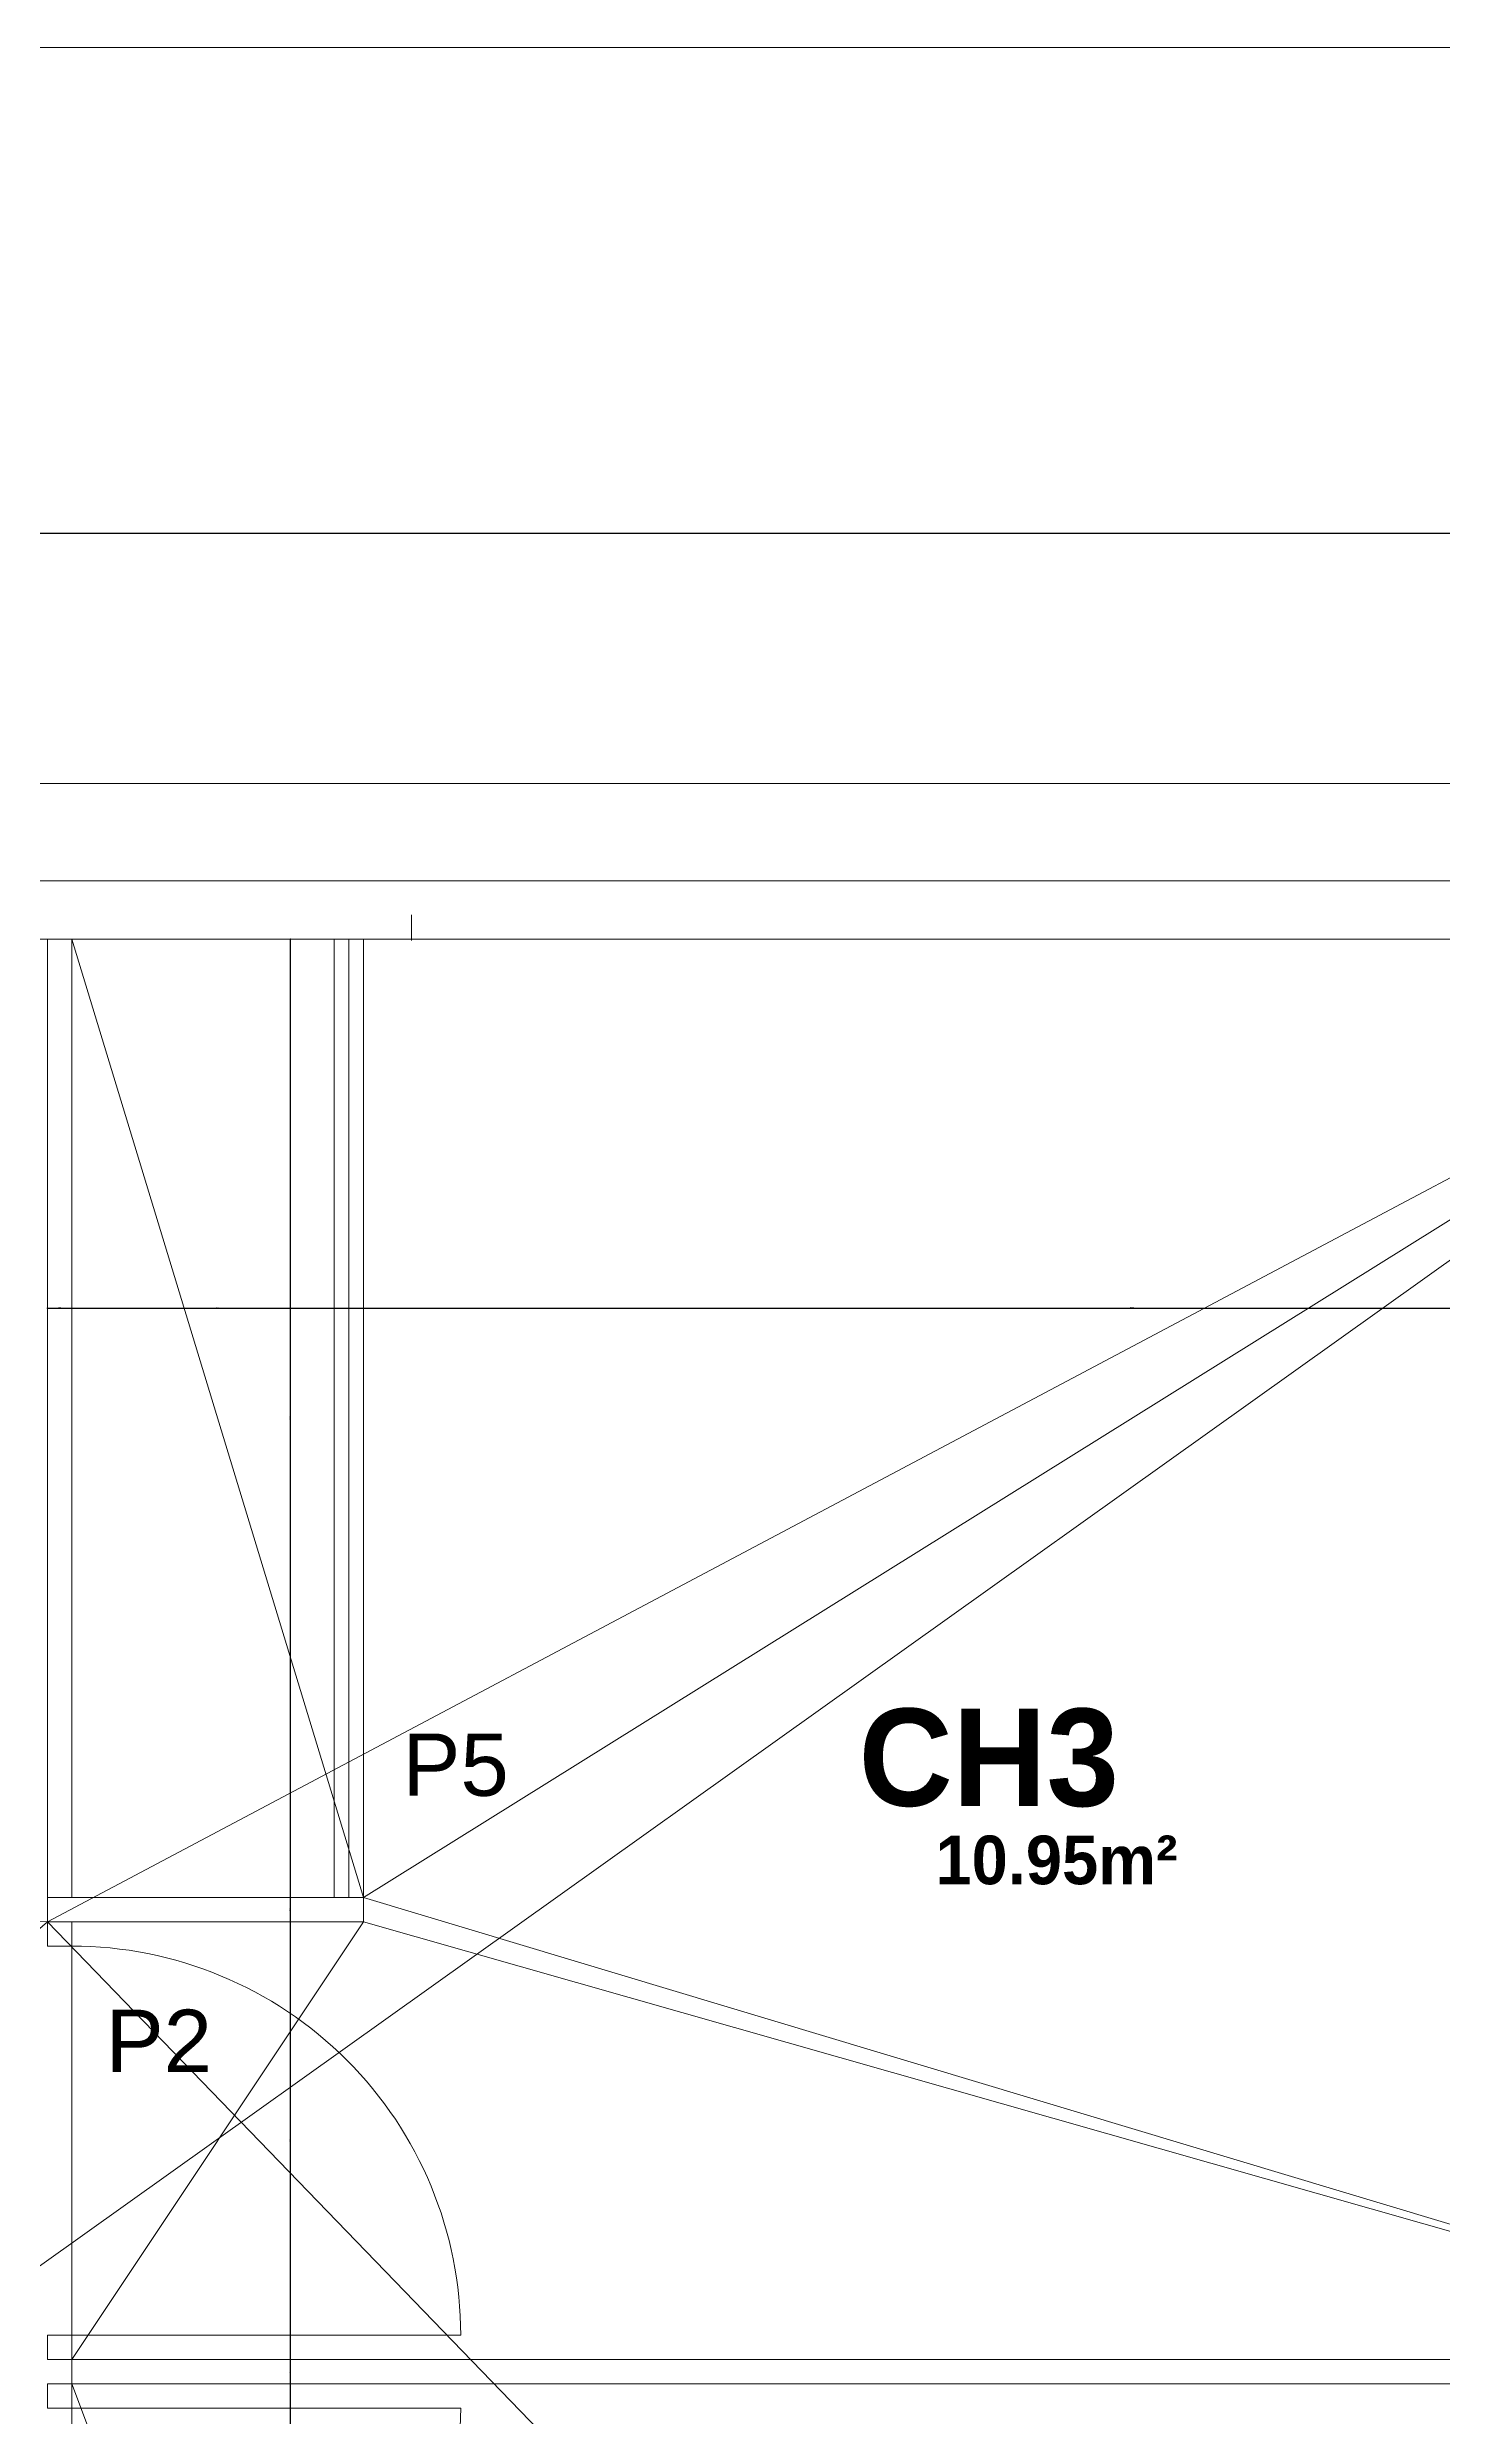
# Model space of a CAD drawing. Header units: metres. Extents: x -12536 to 12621, y -17191 to 9596.
# Drawn here: x -6926 to -6639.1, y -1748.1 to -1261 of the extents above; entities that cross this region are included whole.
import ezdxf
from ezdxf.enums import TextEntityAlignment as Align

# ---------------------------------------------------------------- set-up
doc = ezdxf.new("R2010")
doc.units = ezdxf.units.M
doc.header["$MEASUREMENT"] = 0
doc.header["$PDMODE"] = 2
doc.header["$PDSIZE"] = 0.25
doc.layers.add('Calque commun', color=7, linetype='Continuous')
doc.layers.add('Textes', color=7, linetype='Continuous')
doc.styles.add('Arial', font='arial.ttf', dxfattribs={"height": 0.128})
doc.styles.add('Century Gothic', font='GOTHICB.TTF', dxfattribs={"height": 0.4})
doc.styles.add('Century Gothic2', font='GOTHICB.TTF', dxfattribs={"height": 0.313})
doc.styles.add('Century Gothic6', font='GOTHIC.TTF', dxfattribs={"height": 0.18})
doc.dimstyles.new('DIM7', dxfattribs={"dimtxt": 0.18, "dimasz": 0.035, "dimexe": 0.05, "dimexo": 0, "dimgap": 0.05, "dimtad": 1, "dimzin": 1, "dimdsep": 46, "dimtxsty": 'Century Gothic6', "dimblk": 'ORIGIN', "dimcen": 0.09, "dimdle": 0.05, "dimadec": 0, "dimazin": 0, "dimtfac": 1, "dimtdec": 4, "dimtix": 1, "dimtofl": 0, "dimtmove": 0, "dimatfit": 3, "dimfxl": 0.05, "dimfxlon": 1, "dimfrac": 2, "dimtolj": 1, "dimtzin": 0, "dimarcsym": 2})

# ---------------------------------------------------------------- blocks, each defined once
blk = doc.blocks.new('_ORIGIN')
at = {"color": 0, "linetype": 'ByBlock', "lineweight": -2}
blk.add_line((0, 0), (-1, 0), dxfattribs=at)
blk.add_circle((0, 0), 0.5, dxfattribs=at)
blk = doc.blocks.new('*D1316')
at = {"layer": 'Calque commun', "color": 0, "linetype": 'ByBlock', "lineweight": -2, "transparency": 16777216}
for p, q in [((-7413.04, -1360.92), (-7413.04, -1360.82)), ((-7413, -1360.87), (-6513.07, -1360.87)), ((-6513.04, -1360.87), (-6513.07, -1360.87)), ((-6513.04, -1360.92), (-6513.04, -1360.82))]:
    blk.add_line(p, q, dxfattribs=at)
at = {"layer": 'Calque commun', "color": 0, "linetype": 'Continuous', "lineweight": -2, "transparency": 16777216}
blk.add_line((-6513, -1360.87), (-6512.97, -1360.87), dxfattribs=at)
at = {"layer": 'Defpoints', "color": 0, "linetype": 'Continuous', "transparency": 16777216}
for p in [(-6513.04, -1360.87), (-7413.04, -1431.71), (-6513.04, -1431.71)]:
    blk.add_point(p, dxfattribs=at)
at = {"layer": 'Calque commun', "color": 0, "linetype": 'Continuous', "lineweight": -2, "transparency": 16777216, "xscale": 0.03500000014901161, "yscale": 0.03500000014901161, "zscale": 0.03500000014901161, "rotation": 180}
for p in [(-7413.04, -1360.87), (-6513.04, -1360.87)]:
    blk.add_blockref('_ORIGIN', p, dxfattribs=at)
at = {"layer": 'Calque commun', "color": 0, "linetype": 'Continuous', "lineweight": 5, "transparency": 16777216, "insert": (-6963.04, -1360.82), "char_height": 0.18, "attachment_point": 8, "line_spacing_factor": 0.773441, "style": 'Century Gothic6'}
blk.add_mtext('\\A1;900.00', dxfattribs=at)
blk = doc.blocks.new('Block30448')
at = {"layer": 'Calque commun', "color": 7, "linetype": 'Continuous', "lineweight": 20}
blk.add_line((18.994, -10.1407), (27.994, -10.1407), dxfattribs=at)
at = {"layer": 'Calque commun', "color": 7, "linetype": 'Continuous', "lineweight": 5}
for p, q in [((19.194, -10.3407), (27.794, -10.3407)), ((19.314, -10.4607), (27.674, -10.4607))]:
    blk.add_line(p, q, dxfattribs=at)
blk = doc.blocks.new('@PRES_1_$$_1-4')
at = {"layer": 'Calque commun', "color": 5, "linetype": 'Continuous', "lineweight": 5}
blk.add_line((0.05, 0.05), (0.05, 0.85), dxfattribs=at)
at = {"layer": 'Calque commun', "color": 5, "linetype": 'Continuous', "lineweight": 5, "flags": 128}
blk.add_lwpolyline([(0.05, 0.85, -0.414214), (0.85, 0.05)], format="xyb", dxfattribs=at)
at = {"layer": 'Calque commun', "color": 5, "linetype": 'Continuous', "lineweight": 5}
mesh = blk.add_polyface(dxfattribs=at)
corners = [(0, 0), (0, 0.05), (0.05, 0.05), (0.05, 0)]
mesh.append_faces([[corners[k] for k in face] for face in [(0, 1, 2, 3)]], dxfattribs={"color": 5})
mesh = blk.add_polyface(dxfattribs=at)
corners = [(0.85, 0), (0.85, 0.05), (0.9, 0.05), (0.9, 0)]
mesh.append_faces([[corners[k] for k in face] for face in [(0, 1, 2, 3)]], dxfattribs={"color": 5})
blk = doc.blocks.new('@PRES_1_$$_1-5')
at = {"layer": 'Calque commun', "color": 0, "linetype": 'Continuous', "lineweight": 5}
blk.add_line((0, 0), (0, 0.05), dxfattribs=at)
blk = doc.blocks.new('@PRES_1_$$_1-6')
at = {"layer": 'Calque commun', "color": 0, "linetype": 'Continuous', "lineweight": 5}
blk.add_line((0, 0), (0, 0.05), dxfattribs=at)
blk = doc.blocks.new('INTER_2D_COMB2')
at = {"layer": 'Calque commun', "color": 0, "linetype": 'ByBlock', "lineweight": -2}
blk.add_blockref('@PRES_1_$$_1-4', (0, 0), dxfattribs=at)
at = {"layer": 'Calque commun', "color": 15, "linetype": 'ByBlock', "lineweight": -2}
blk.add_blockref('@PRES_1_$$_1-5', (0, 0), dxfattribs=at)
at = {"layer": 'Calque commun', "color": 15, "linetype": 'ByBlock', "lineweight": -2, "extrusion": (0, 0, -1), "xscale": -1, "yscale": -1, "zscale": -1, "rotation": 180}
blk.add_blockref('@PRES_1_$$_1-6', (-0.9, 0), dxfattribs=at)
blk = doc.blocks.new('PLACED_COMB2')
at = {"layer": 'Calque commun', "color": 0, "linetype": 'ByBlock', "lineweight": -2}
blk.add_blockref('INTER_2D_COMB2', (0, 0), dxfattribs=at)
blk = doc.blocks.new('*D1320')
at = {"layer": 'Calque commun', "color": 0, "linetype": 'ByBlock', "lineweight": -2, "transparency": 16777216}
for p, q in [((-6861.03, -1520.26), (-6861.03, -1520.16)), ((-6861, -1520.21), (-6545.07, -1520.21)), ((-6545.04, -1520.21), (-6545.07, -1520.21)), ((-6545.04, -1520.26), (-6545.04, -1520.16))]:
    blk.add_line(p, q, dxfattribs=at)
at = {"layer": 'Calque commun', "color": 0, "linetype": 'Continuous', "lineweight": -2, "transparency": 16777216}
blk.add_line((-6545, -1520.21), (-6544.97, -1520.21), dxfattribs=at)
at = {"layer": 'Defpoints', "color": 0, "linetype": 'Continuous', "transparency": 16777216}
for p in [(-6545.04, -1520.21), (-6861.03, -1544.94), (-6545.04, -1544.94)]:
    blk.add_point(p, dxfattribs=at)
at = {"layer": 'Calque commun', "color": 0, "linetype": 'Continuous', "lineweight": -2, "transparency": 16777216, "xscale": 0.03500000014901161, "yscale": 0.03500000014901161, "zscale": 0.03500000014901161, "rotation": 180}
for p in [(-6861.03, -1520.21), (-6545.04, -1520.21)]:
    blk.add_blockref('_ORIGIN', p, dxfattribs=at)
at = {"layer": 'Calque commun', "color": 0, "linetype": 'Continuous', "lineweight": 5, "transparency": 16777216, "insert": (-6703.03, -1520.16), "char_height": 0.18, "attachment_point": 8, "line_spacing_factor": 0.773441, "style": 'Century Gothic6'}
blk.add_mtext('\\A1;316.00', dxfattribs=at)
blk = doc.blocks.new('*D1321')
at = {"layer": 'Calque commun', "color": 0, "linetype": 'ByBlock', "lineweight": -2, "transparency": 16777216}
for p, q in [((-6921.03, -1520.26), (-6921.03, -1520.16)), ((-6921, -1520.21), (-6861.07, -1520.21)), ((-6861.03, -1520.21), (-6861.07, -1520.21)), ((-6861.03, -1520.26), (-6861.03, -1520.16))]:
    blk.add_line(p, q, dxfattribs=at)
at = {"layer": 'Calque commun', "color": 0, "linetype": 'Continuous', "lineweight": -2, "transparency": 16777216}
blk.add_line((-6861, -1520.21), (-6860.96, -1520.21), dxfattribs=at)
at = {"layer": 'Defpoints', "color": 0, "linetype": 'Continuous', "transparency": 16777216}
for p in [(-6861.03, -1520.21), (-6921.03, -1544.94), (-6861.03, -1544.94)]:
    blk.add_point(p, dxfattribs=at)
at = {"layer": 'Calque commun', "color": 0, "linetype": 'Continuous', "lineweight": -2, "transparency": 16777216, "xscale": 0.03500000014901161, "yscale": 0.03500000014901161, "zscale": 0.03500000014901161, "rotation": 180}
for p in [(-6921.03, -1520.21), (-6861.03, -1520.21)]:
    blk.add_blockref('_ORIGIN', p, dxfattribs=at)
at = {"layer": 'Calque commun', "color": 0, "linetype": 'Continuous', "lineweight": 5, "transparency": 16777216, "insert": (-6891.03, -1520.16), "char_height": 0.18, "attachment_point": 8, "line_spacing_factor": 0.773441, "style": 'Century Gothic6'}
blk.add_mtext('\\A1;60.00', dxfattribs=at)
blk = doc.blocks.new('*D1322')
at = {"layer": 'Calque commun', "color": 0, "linetype": 'ByBlock', "lineweight": -2, "transparency": 16777216}
for p, q in [((-6926.03, -1520.26), (-6926.03, -1520.16)), ((-6926, -1520.21), (-6921.07, -1520.21)), ((-6921.03, -1520.21), (-6921.07, -1520.21)), ((-6921.03, -1520.26), (-6921.03, -1520.16))]:
    blk.add_line(p, q, dxfattribs=at)
at = {"layer": 'Calque commun', "color": 0, "linetype": 'Continuous', "lineweight": -2, "transparency": 16777216}
blk.add_line((-6921, -1520.21), (-6920.96, -1520.21), dxfattribs=at)
at = {"layer": 'Defpoints', "color": 0, "linetype": 'Continuous', "transparency": 16777216}
for p in [(-6921.03, -1520.21), (-6926.03, -1545.35), (-6921.03, -1544.94)]:
    blk.add_point(p, dxfattribs=at)
at = {"layer": 'Calque commun', "color": 0, "linetype": 'Continuous', "lineweight": -2, "transparency": 16777216, "xscale": 0.03500000014901161, "yscale": 0.03500000014901161, "zscale": 0.03500000014901161, "rotation": 180}
for p in [(-6926.03, -1520.21), (-6921.03, -1520.21)]:
    blk.add_blockref('_ORIGIN', p, dxfattribs=at)
at = {"layer": 'Calque commun', "color": 0, "linetype": 'Continuous', "lineweight": 5, "transparency": 16777216, "insert": (-6923.53, -1520.16), "char_height": 0.18, "attachment_point": 8, "line_spacing_factor": 0.773441, "style": 'Century Gothic6'}
blk.add_mtext('\\A1;5.00', dxfattribs=at)
blk = doc.blocks.new('*D1348')
at = {"layer": 'Calque commun', "color": 0, "linetype": 'ByBlock', "lineweight": -2, "transparency": 16777216}
for p, q in [((-6876.03, -1444.35), (-6876.08, -1444.35)), ((-6876.03, -1444.35), (-6876.03, -1444.38)), ((-6876.03, -1641.31), (-6876.03, -1444.38)), ((-6876.03, -1641.34), (-6876.08, -1641.34))]:
    blk.add_line(p, q, dxfattribs=at)
at = {"layer": 'Calque commun', "color": 0, "linetype": 'Continuous', "lineweight": -2, "transparency": 16777216}
blk.add_line((-6876.03, -1444.31), (-6876.03, -1444.28), dxfattribs=at)
at = {"layer": 'Defpoints', "color": 0, "linetype": 'Continuous', "transparency": 16777216}
for p in [(-6876.03, -1444.35), (-6876.03, -1444.35), (-6876.03, -1641.34)]:
    blk.add_point(p, dxfattribs=at)
at = {"layer": 'Calque commun', "color": 0, "linetype": 'Continuous', "lineweight": -2, "transparency": 16777216, "xscale": 0.03500000014901161, "yscale": 0.03500000014901161, "zscale": 0.03500000014901161, "rotation": 270}
for p in [(-6876.03, -1444.35), (-6876.03, -1641.34)]:
    blk.add_blockref('_ORIGIN', p, dxfattribs=at)
at = {"layer": 'Calque commun', "color": 0, "linetype": 'Continuous', "lineweight": 5, "transparency": 16777216, "insert": (-6876.08, -1542.85), "char_height": 0.18, "attachment_point": 8, "rotation": 90, "line_spacing_factor": 0.773441, "style": 'Century Gothic6'}
blk.add_mtext('\\A1;197.00', dxfattribs=at)
blk = doc.blocks.new('*D1349')
at = {"layer": 'Calque commun', "color": 0, "linetype": 'ByBlock', "lineweight": -2, "transparency": 16777216}
for p, q in [((-6876.03, -1641.34), (-6876.08, -1641.34)), ((-6876.03, -1641.34), (-6876.03, -1641.38)), ((-6876.03, -1646.31), (-6876.03, -1641.38)), ((-6876.03, -1646.35), (-6876.08, -1646.35))]:
    blk.add_line(p, q, dxfattribs=at)
at = {"layer": 'Calque commun', "color": 0, "linetype": 'Continuous', "lineweight": -2, "transparency": 16777216}
blk.add_line((-6876.03, -1641.31), (-6876.03, -1641.27), dxfattribs=at)
at = {"layer": 'Defpoints', "color": 0, "linetype": 'Continuous', "transparency": 16777216}
for p in [(-6876.03, -1641.34), (-6876.03, -1641.34), (-6876.03, -1646.35)]:
    blk.add_point(p, dxfattribs=at)
at = {"layer": 'Calque commun', "color": 0, "linetype": 'Continuous', "lineweight": -2, "transparency": 16777216, "xscale": 0.03500000014901161, "yscale": 0.03500000014901161, "zscale": 0.03500000014901161, "rotation": 270}
for p in [(-6876.03, -1641.34), (-6876.03, -1646.35)]:
    blk.add_blockref('_ORIGIN', p, dxfattribs=at)
at = {"layer": 'Calque commun', "color": 0, "linetype": 'Continuous', "lineweight": 5, "transparency": 16777216, "insert": (-6876.08, -1643.84), "char_height": 0.18, "attachment_point": 8, "rotation": 90, "line_spacing_factor": 0.773441, "style": 'Century Gothic6'}
blk.add_mtext('\\A1;5.00', dxfattribs=at)
blk = doc.blocks.new('*D1350')
at = {"layer": 'Calque commun', "color": 0, "linetype": 'ByBlock', "lineweight": -2, "transparency": 16777216}
for p, q in [((-6876.03, -1646.35), (-6876.08, -1646.35)), ((-6876.03, -1646.35), (-6876.03, -1646.38)), ((-6876.03, -1736.31), (-6876.03, -1646.38)), ((-6876.03, -1736.34), (-6876.08, -1736.34))]:
    blk.add_line(p, q, dxfattribs=at)
at = {"layer": 'Calque commun', "color": 0, "linetype": 'Continuous', "lineweight": -2, "transparency": 16777216}
blk.add_line((-6876.03, -1646.31), (-6876.03, -1646.28), dxfattribs=at)
at = {"layer": 'Defpoints', "color": 0, "linetype": 'Continuous', "transparency": 16777216}
for p in [(-6876.03, -1646.35), (-6876.03, -1646.35), (-6876.03, -1736.34)]:
    blk.add_point(p, dxfattribs=at)
at = {"layer": 'Calque commun', "color": 0, "linetype": 'Continuous', "lineweight": -2, "transparency": 16777216, "xscale": 0.03500000014901161, "yscale": 0.03500000014901161, "zscale": 0.03500000014901161, "rotation": 270}
for p in [(-6876.03, -1646.35), (-6876.03, -1736.34)]:
    blk.add_blockref('_ORIGIN', p, dxfattribs=at)
at = {"layer": 'Calque commun', "color": 0, "linetype": 'Continuous', "lineweight": 5, "transparency": 16777216, "insert": (-6876.08, -1691.34), "char_height": 0.18, "attachment_point": 8, "rotation": 90, "line_spacing_factor": 0.773441, "style": 'Century Gothic6'}
blk.add_mtext('\\A1;90.00', dxfattribs=at)
blk = doc.blocks.new('*D1351')
at = {"layer": 'Calque commun', "color": 0, "linetype": 'ByBlock', "lineweight": -2, "transparency": 16777216}
for p, q in [((-6876.03, -1736.34), (-6876.08, -1736.34)), ((-6876.03, -1736.34), (-6876.03, -1736.38)), ((-6876.03, -1741.31), (-6876.03, -1736.38)), ((-6876.03, -1741.34), (-6876.08, -1741.34))]:
    blk.add_line(p, q, dxfattribs=at)
at = {"layer": 'Calque commun', "color": 0, "linetype": 'Continuous', "lineweight": -2, "transparency": 16777216}
blk.add_line((-6876.03, -1736.31), (-6876.03, -1736.27), dxfattribs=at)
at = {"layer": 'Defpoints', "color": 0, "linetype": 'Continuous', "transparency": 16777216}
for p in [(-6876.03, -1736.34), (-6876.03, -1736.34), (-6876.03, -1741.34)]:
    blk.add_point(p, dxfattribs=at)
at = {"layer": 'Calque commun', "color": 0, "linetype": 'Continuous', "lineweight": -2, "transparency": 16777216, "xscale": 0.03500000014901161, "yscale": 0.03500000014901161, "zscale": 0.03500000014901161, "rotation": 270}
for p in [(-6876.03, -1736.34), (-6876.03, -1741.34)]:
    blk.add_blockref('_ORIGIN', p, dxfattribs=at)
at = {"layer": 'Calque commun', "color": 0, "linetype": 'Continuous', "lineweight": 5, "transparency": 16777216, "insert": (-6876.08, -1738.84), "char_height": 0.18, "attachment_point": 8, "rotation": 90, "line_spacing_factor": 0.773441, "style": 'Century Gothic6'}
blk.add_mtext('\\A1;5.00', dxfattribs=at)
blk = doc.blocks.new('*D1352')
at = {"layer": 'Calque commun', "color": 0, "linetype": 'ByBlock', "lineweight": -2, "transparency": 16777216}
for p, q in [((-6876.03, -1741.34), (-6876.08, -1741.34)), ((-6876.03, -1741.34), (-6876.03, -1741.38)), ((-6876.03, -1874.31), (-6876.03, -1741.38)), ((-6876.03, -1874.34), (-6876.08, -1874.34))]:
    blk.add_line(p, q, dxfattribs=at)
at = {"layer": 'Calque commun', "color": 0, "linetype": 'Continuous', "lineweight": -2, "transparency": 16777216}
blk.add_line((-6876.03, -1741.31), (-6876.03, -1741.27), dxfattribs=at)
at = {"layer": 'Defpoints', "color": 0, "linetype": 'Continuous', "transparency": 16777216}
for p in [(-6876.03, -1741.34), (-6876.03, -1741.34), (-6876.03, -1874.34)]:
    blk.add_point(p, dxfattribs=at)
at = {"layer": 'Calque commun', "color": 0, "linetype": 'Continuous', "lineweight": -2, "transparency": 16777216, "xscale": 0.03500000014901161, "yscale": 0.03500000014901161, "zscale": 0.03500000014901161, "rotation": 270}
for p in [(-6876.03, -1741.34), (-6876.03, -1874.34)]:
    blk.add_blockref('_ORIGIN', p, dxfattribs=at)
at = {"layer": 'Calque commun', "color": 0, "linetype": 'Continuous', "lineweight": 5, "transparency": 16777216, "insert": (-6876.08, -1807.84), "char_height": 0.18, "attachment_point": 8, "rotation": 90, "line_spacing_factor": 0.773441, "style": 'Century Gothic6'}
blk.add_mtext('\\A1;133.00', dxfattribs=at)

msp = doc.modelspace()

# ---------------------------------------------------------------- linework, layer by layer
at = {"layer": 'Calque commun', "color": 12, "linetype": 'Continuous', "lineweight": 20}
msp.add_line((-7007.981, -1432.345), (-6533.036, -1432.345), dxfattribs=at)
at = {"layer": 'Calque commun', "color": 7, "linetype": 'Continuous', "lineweight": 5}
for p, q in [((-6851.162, -1444.651), (-6851.162, -1439.346)), ((-6867.032, -1444.346), (-6867.032, -1641.343)), ((-6861.032, -1444.346), (-6867.032, -1444.346)), ((-6864.032, -1444.346), (-6864.032, -1641.343)), ((-6861.032, -1444.346), (-6861.032, -1641.343)), ((-6861.032, -1641.343), (-6867.032, -1641.343))]:
    msp.add_line(p, q, dxfattribs=at)
at = {"layer": 'Calque commun', "color": 15, "linetype": 'Continuous', "lineweight": 20}
for p, q in [((-6921.033, -1444.348), (-6926.033, -1444.348)), ((-6921.033, -1444.348), (-6921.033, -1641.343)), ((-6921.033, -1641.343), (-6926.033, -1641.343)), ((-6926.033, -1641.343), (-6861.032, -1641.346)), ((-6861.032, -1641.346), (-6861.032, -1646.347)), ((-6921.033, -1646.344), (-6861.032, -1646.347)), ((-6921.033, -1736.343), (-6545.037, -1736.346)), ((-6921.033, -1736.344), (-6921.033, -1741.343)), ((-6921.033, -1741.343), (-6545.037, -1741.346))]:
    msp.add_line(p, q, dxfattribs=at)

# ---------------------------------------------------------------- block references
at = {"layer": 'Calque commun', "color": 0, "linetype": 'ByBlock', "lineweight": -2, "xscale": 100, "yscale": 100, "zscale": 100}
msp.add_blockref('Block30448', (-9312.433, -398.28), dxfattribs=at)
at = {"layer": 'Calque commun', "color": 0, "linetype": 'ByBlock', "lineweight": -2, "extrusion": (0, 0, -1), "xscale": -100, "yscale": -100, "zscale": -100, "rotation": 270}
msp.add_blockref('PLACED_COMB2', (6926.033, -1736.344), dxfattribs=at)
at = {"layer": 'Calque commun', "color": 0, "linetype": 'ByBlock', "lineweight": -2, "xscale": 100, "yscale": 100, "zscale": 100, "rotation": 270}
msp.add_blockref('PLACED_COMB2', (-6926.033, -1741.343), dxfattribs=at)

# ---------------------------------------------------------------- texts
at = {"layer": 'Textes', "color": 5, "linetype": 'ByBlock', "lineweight": -2, "style": 'Century Gothic'}
msp.add_text('CH3', height=20, dxfattribs=at).set_placement((-6705.697, -1622.538), align=Align.RIGHT)
at = {"layer": 'Textes', "color": 5, "linetype": 'ByBlock', "lineweight": -2, "style": 'Arial'}
for s, p in [('P5', (-6853.025, -1607.659)), ('P2', (-6914.042, -1664.425))]:
    msp.add_text(s, height=12.8, dxfattribs=at).set_placement(p, align=Align.TOP_LEFT)
at = {"layer": 'Textes', "color": 9, "linetype": 'ByBlock', "lineweight": -2, "style": 'Century Gothic2'}
msp.add_text('10.95m²', height=10, dxfattribs=at).set_placement((-6743.415, -1628.641), align=Align.TOP_LEFT)

# ---------------------------------------------------------------- dimensions: what is measured, and where the dimension line sits
at = {"layer": 'Calque commun', "color": 5, "linetype": 'Continuous', "lineweight": 5}
for p1, p2, distance, picture, middle in [((-7413.036, -1431.706), (-6513.036, -1431.706), 70.831, '*D1316', (-6963.036, -1360.73)), ((-6876.0337, -1641.3432), (-6876.0337, -1444.3477), 0, '*D1348', (-6876.1782, -1542.8455)), ((-6921.033, -1544.942), (-6861.032, -1544.942), 24.737, '*D1321', (-6891.033, -1520.061)), ((-6861.0324, -1544.9424), (-6545.0366, -1544.9424), 24.7372, '*D1320', (-6703.0345, -1520.0607)), ((-6876.034, -1646.346), (-6876.034, -1641.343), 0, '*D1349', (-6876.178, -1643.845)), ((-6876.034, -1736.343), (-6876.034, -1646.346), 0, '*D1350', (-6876.178, -1691.345)), ((-6876.034, -1741.344), (-6876.034, -1736.343), 0, '*D1351', (-6876.178, -1738.843)), ((-6876.034, -1874.343), (-6876.034, -1741.344), 0, '*D1352', (-6876.178, -1807.843))]:
    dim = msp.add_aligned_dim(p1=p1, p2=p2, distance=distance, dimstyle='DIM7', dxfattribs=at)
    dim.commit()
    dim.dimension.update_dxf_attribs({"geometry": picture, "text_midpoint": middle})
dim = msp.add_linear_dim(base=(-6921.033, -1520.205), p1=(-6926.033, -1545.346), p2=(-6921.033, -1544.942), dimstyle='DIM7', dxfattribs=at)
dim.commit()
dim.dimension.update_dxf_attribs({"geometry": '*D1322', "text_midpoint": (-6923.533, -1520.061)})

# ---------------------------------------------------------------- meshes
at = {"layer": 'Calque commun', "color": 7, "linetype": 'Continuous', "lineweight": 5}
mesh = msp.add_polyface(dxfattribs=at)
corners = [(-6352.223, -1261.028), (-12352.223, -1261.028), (-12352.223, -5461.028), (-6352.223, -5461.028)]
mesh.append_faces([[corners[k] for k in face] for face in [(0, 1, 2, 3)]], dxfattribs={"color": 7})
at = {"layer": 'Calque commun', "color": 9, "linetype": 'Continuous', "lineweight": 5}
mesh = msp.add_polyface(dxfattribs=at)
corners = [(-7381.035, -1444.348), (-7381.035, -2040.344), (-7116.034, -1643.846), (-6926.033, -1646.344), (-6545.037, -1444.346), (-6545.037, -2040.344), (-7116.034, -1444.346), (-6926.033, -1444.348)]
mesh.append_faces([[corners[k] for k in face] for face in [(0, 2, 6)]], dxfattribs={"vtx0": -1, "color": 9})
mesh.append_faces([[corners[k] for k in face] for face in [(4, 3, 5)]], dxfattribs={"vtx0": -1, "vtx1": -1, "color": 9})
mesh.append_faces([[corners[k] for k in face] for face in [(3, 1, 5)]], dxfattribs={"vtx0": -1, "vtx2": -1, "color": 9})
mesh.append_faces([[corners[k] for k in face] for face in [(0, 1, 2), (3, 2, 1)]], dxfattribs={"vtx1": -1, "vtx2": -1, "color": 9})
mesh.append_faces([[corners[k] for k in face] for face in [(4, 7, 3)]], dxfattribs={"vtx2": -1, "color": 9})
at = {"layer": 'Calque commun', "color": 9, "linetype": 'Continuous', "lineweight": 20}
mesh = msp.add_polyface(dxfattribs=at)
corners = [(-6545.036, -1444.346), (-7381.035, -2040.344), (-6545.036, -2040.344), (-7381.035, -1444.346)]
mesh.append_faces([[corners[k] for k in face] for face in [(0, 1, 2)]], dxfattribs={"vtx0": -1, "color": 9})
mesh.append_faces([[corners[k] for k in face] for face in [(0, 3, 1)]], dxfattribs={"vtx1": -1, "vtx2": -1, "color": 9})
at = {"layer": 'Calque commun', "color": 9, "linetype": 'Continuous', "lineweight": 5}
mesh = msp.add_polyface(dxfattribs=at)
corners = [(-6861.032, -1646.347), (-6545.037, -1736.346), (-6921.033, -1736.343), (-6861.032, -1641.343), (-6545.037, -1444.346), (-6921.033, -1641.343), (-6921.033, -1444.346), (-6921.033, -1646.344), (-6861.032, -1444.346)]
mesh.append_faces([[corners[k] for k in face] for face in [(1, 3, 4)]], dxfattribs={"vtx0": -1, "vtx1": -1, "color": 9})
mesh.append_faces([[corners[k] for k in face] for face in [(0, 1, 2), (3, 8, 4), (3, 6, 8)]], dxfattribs={"vtx0": -1, "vtx2": -1, "color": 9})
mesh.append_faces([[corners[k] for k in face] for face in [(7, 0, 2)]], dxfattribs={"vtx1": -1, "color": 9})
mesh.append_faces([[corners[k] for k in face] for face in [(0, 3, 1)]], dxfattribs={"vtx1": -1, "vtx2": -1, "color": 9})
mesh.append_faces([[corners[k] for k in face] for face in [(3, 5, 6)]], dxfattribs={"vtx2": -1, "color": 9})
mesh = msp.add_polyface(dxfattribs=at)
corners = [(-6545.037, -1741.346), (-6921.033, -1741.343), (-6871.033, -1874.343), (-6545.037, -2040.344), (-6871.033, -2040.344), (-6921.033, -1874.34)]
mesh.append_faces([[corners[k] for k in face] for face in [(0, 2, 3)]], dxfattribs={"vtx0": -1, "vtx1": -1, "color": 9})
mesh.append_faces([[corners[k] for k in face] for face in [(5, 2, 1)]], dxfattribs={"vtx1": -1, "color": 9})
mesh.append_faces([[corners[k] for k in face] for face in [(0, 1, 2)]], dxfattribs={"vtx1": -1, "vtx2": -1, "color": 9})
mesh.append_faces([[corners[k] for k in face] for face in [(2, 4, 3)]], dxfattribs={"vtx2": -1, "color": 9})

doc.saveas('drawing.dxf')
